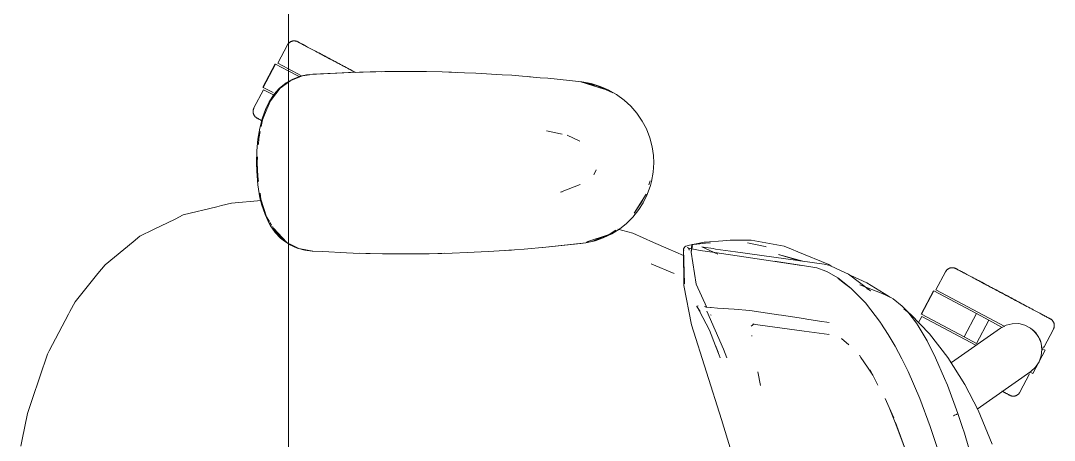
# Model space of a CAD drawing. Header units: millimetres. Extents: x 79795 to 317870, y -36033 to 97293.
# Drawn here: x 193204 to 193754, y 12966 to 13189 of the extents above; entities that cross this region are included whole.
import ezdxf

# ---------------------------------------------------------------- set-up
doc = ezdxf.new("R2010")
doc.units = ezdxf.units.MM
doc.header["$MEASUREMENT"] = 0
doc.layers.add('G-IMPT', color=8, linetype='CONTINUOUS', lineweight=9)
doc.layers.add('I-FURN', color=8, linetype='CONTINUOUS', lineweight=9)

msp = doc.modelspace()

# ---------------------------------------------------------------- linework, layer by layer
at = {"layer": 'G-IMPT'}
for p, q in [((193353.5, 13159.94), (193347.3, 13157.53)), ((193353.32, 13159.96), (193351.97, 13159.59)), ((193353.32, 13159.96), (193355.71, 13160.41)), ((193353.5, 13159.94), (193357.34, 13160.53)), ((193357.36, 13160.66), (193355.71, 13160.41)), ((193379.14, 13161.75), (193357.36, 13160.66)), ((193377.93, 13161.71), (193357.36, 13160.66)), ((193357.36, 13160.66), (193358.96, 13160.77)), ((193379.14, 13161.75), (193358.96, 13160.77)), ((193399.33, 13162.21), (193377.93, 13161.71)), ((193389.5, 13162.05), (193377.93, 13161.71)), ((193377.93, 13161.71), (193379.14, 13161.75)), ((193399.33, 13162.21), (193379.14, 13161.75)), ((193389.5, 13162.05), (193408.72, 13162.25)), ((193399.33, 13162.21), (193389.5, 13162.05)), ((193419.51, 13162.17), (193389.5, 13162.05)), ((193397.29, 13162.19), (193395.38, 13162.12)), ((193399.33, 13162.17), (193397.29, 13162.19)), ((193419.51, 13162.17), (193399.33, 13162.21)), ((193419.51, 13162.17), (193408.72, 13162.25)), ((193419.51, 13162.17), (193427.93, 13162)), ((193439.69, 13161.61), (193427.93, 13162)), ((193432.87, 13161.86), (193431.37, 13161.88)), ((193434.81, 13161.75), (193432.87, 13161.86)), ((193439.69, 13161.61), (193445.72, 13161.36)), ((193459.85, 13160.55), (193445.72, 13161.36)), ((193464.94, 13160.22), (193459.85, 13160.55)), ((193464.94, 13160.22), (193480, 13158.97)), ((193344.9, 13156.24), (193341.16, 13153.17)), ((193346.09, 13156.64), (193341.68, 13153.36)), ((193346.09, 13156.92), (193344.9, 13156.24)), ((193348.33, 13158.2), (193346.09, 13156.92)), ((193347.3, 13157.53), (193346.09, 13156.64)), ((193348.33, 13158.2), (193351.97, 13159.59)), ((193473.13, 13159.57), (193474.8, 13159.4)), ((193480, 13158.97), (193484.13, 13158.63)), ((193484.13, 13158.63), (193502.06, 13156.72)), ((193501.54, 13156.72), (193514, 13152.89)), ((193501.54, 13156.72), (193504.86, 13155.81)), ((193502.06, 13156.72), (193507.1, 13155.83)), ((193510.51, 13154.68), (193502.11, 13156.59)), ((193514, 13152.89), (193504.86, 13155.81)), ((193511.96, 13154.36), (193507.1, 13155.83)), ((193510.51, 13154.68), (193518.58, 13150.94)), ((193516.2, 13152.55), (193511.96, 13154.36)), ((193335.83, 13146.08), (193338.49, 13150.13)), ((193341.68, 13153.36), (193336.46, 13146.58)), ((193338.49, 13150.13), (193341.16, 13153.17)), ((193516.2, 13152.55), (193520.64, 13150.04)), ((193524.73, 13147.04), (193520.64, 13150.04)), ((193335.83, 13146.08), (193333.85, 13142.01)), ((193336.46, 13146.58), (193334.62, 13142.18)), ((193524.73, 13147.04), (193528.16, 13143.88)), ((193531.49, 13140.04), (193528.16, 13143.88)), ((193332.27, 13137.67), (193330.84, 13132.19)), ((193332.27, 13137.67), (193333.85, 13142.01)), ((193332.29, 13136.56), (193334.62, 13142.18)), ((193534.32, 13135.87), (193531.49, 13140.04)), ((193329.84, 13126.26), (193330.84, 13132.19)), ((193332.29, 13136.56), (193331.58, 13133.09)), ((193534.32, 13135.87), (193536.51, 13131.71)), ((193331.02, 13130.35), (193330.25, 13126.6)), ((193483.34, 13130.75), (193490.77, 13129.18)), ((193491.71, 13128.93), (193490.77, 13129.18)), ((193501.17, 13125.15), (193494.39, 13128.42)), ((193536.51, 13131.71), (193538.34, 13127)), ((193539.6, 13122.13), (193538.34, 13127)), ((193329.84, 13126.26), (193329.27, 13120.11)), ((193330.25, 13126.6), (193330.05, 13123.39)), ((193539.6, 13122.13), (193540.25, 13117.62)), ((193329.09, 13113.77), (193329.27, 13120.11)), ((193329.66, 13116.88), (193329.46, 13113.77)), ((193540.42, 13113.77), (193540.25, 13117.62)), ((193329.18, 13109.26), (193329.09, 13113.77)), ((193329.7, 13106.61), (193329.46, 13113.77)), ((193540.42, 13113.77), (193540.12, 13108.73)), ((193329.18, 13109.26), (193329.75, 13101.95)), ((193329.7, 13106.61), (193330.09, 13103.82)), ((193508.79, 13107.72), (193508.49, 13107.27)), ((193509.81, 13109.95), (193508.79, 13107.72)), ((193540.12, 13108.73), (193539.24, 13103.78)), ((193330.87, 13095.19), (193329.75, 13101.95)), ((193490.84, 13098.05), (193501.27, 13102.2)), ((193536.97, 13096.88), (193538.68, 13101.65)), ((193537.88, 13102.09), (193538.5, 13104.12)), ((193539.24, 13103.78), (193538.68, 13101.65)), ((193331.55, 13093.73), (193315.68, 13092.28)), ((193331.85, 13091.26), (193330.87, 13095.19)), ((193330.96, 13097.64), (193331.42, 13094.35)), ((193331.42, 13094.35), (193334.45, 13084.95)), ((193490.84, 13098.05), (193491.71, 13098.23)), ((193536.32, 13096.98), (193530, 13087.03)), ((193536.32, 13096.98), (193534.16, 13093.3)), ((193536.97, 13096.88), (193534.73, 13092.37)), ((193290.07, 13086), (193308.01, 13090.4)), ((193308.01, 13090.4), (193310.39, 13090.99)), ((193315.68, 13092.28), (193310.39, 13090.99)), ((193331.85, 13091.26), (193333.59, 13086.17)), ((193529.27, 13084.85), (193532.46, 13088.82)), ((193534.16, 13093.3), (193530, 13087.03)), ((193534.73, 13092.37), (193532.46, 13088.82)), ((193285.71, 13083.85), (193274.24, 13078.21)), ((193285.71, 13083.85), (193290.07, 13086)), ((193333.59, 13086.17), (193335.79, 13081.54)), ((193334.45, 13084.95), (193335.92, 13082.5)), ((193529.27, 13084.85), (193525.67, 13081.3)), ((193267.08, 13074.68), (193274.24, 13078.21)), ((193335.79, 13081.54), (193336.6, 13080.16)), ((193336.2, 13082.03), (193337.06, 13080.59)), ((193339.05, 13076.71), (193336.6, 13080.16)), ((193337.53, 13079.81), (193339.41, 13076.65)), ((193338.22, 13078.74), (193339.5, 13077.27)), ((193338.22, 13078.74), (193345.12, 13071.35)), ((193516.71, 13075.55), (193520.29, 13077.98)), ((193518.03, 13075.95), (193522.36, 13078.68)), ((193529.2, 13076.24), (193521.37, 13078.49)), ((193525.67, 13081.3), (193522.36, 13078.68)), ((193263.42, 13071.71), (193248.48, 13059.54)), ((193263.42, 13071.71), (193267.08, 13074.68)), ((193341.91, 13073.66), (193339.05, 13076.71)), ((193339.41, 13076.65), (193345.12, 13071.35)), ((193339.63, 13077.12), (193342.71, 13073.58)), ((193341.91, 13073.66), (193343.23, 13072.53)), ((193345.12, 13071.35), (193342.71, 13073.58)), ((193346.09, 13070.57), (193343.23, 13072.53)), ((193504.36, 13071.15), (193509.32, 13072.31)), ((193504.44, 13071.37), (193507.49, 13071.95)), ((193516.71, 13075.55), (193504.86, 13071.74)), ((193514, 13074.65), (193504.86, 13071.74)), ((193507.49, 13071.95), (193516.71, 13075.55)), ((193513.45, 13073.76), (193509.32, 13072.31)), ((193518.03, 13075.95), (193513.45, 13073.76)), ((193516.71, 13075.55), (193514, 13074.65)), ((193529.2, 13076.24), (193540.32, 13071.38)), ((193577.09, 13072.33), (193567.77, 13071.53)), ((193577.09, 13072.33), (193581.05, 13072.67)), ((193581.05, 13072.67), (193585.22, 13072.67)), ((193592.18, 13072.65), (193585.22, 13072.67)), ((193592.18, 13072.65), (193609.88, 13069.41)), ((193347.36, 13070.24), (193346.09, 13070.87)), ((193346.45, 13070.32), (193350.78, 13068.34)), ((193347.36, 13070.24), (193351.62, 13068.14)), ((193354.73, 13067.27), (193350.78, 13068.34)), ((193351.62, 13068.14), (193358.96, 13066.77)), ((193358.74, 13066.77), (193354.73, 13067.27)), ((193364.4, 13066.49), (193358.74, 13066.77)), ((193364.4, 13066.49), (193376.96, 13065.87)), ((193441.06, 13065.99), (193452.37, 13066.53)), ((193461.24, 13067.09), (193452.37, 13066.53)), ((193461.24, 13067.09), (193471.53, 13067.82)), ((193463.28, 13067.22), (193461.38, 13067.13)), ((193463.28, 13067.22), (193464.7, 13067.36)), ((193482.92, 13068.8), (193471.53, 13067.82)), ((193504.36, 13071.15), (193481.41, 13068.7)), ((193481.41, 13068.7), (193501.54, 13070.82)), ((193504.36, 13071.15), (193482.92, 13068.8)), ((193504.36, 13071.15), (193501.54, 13070.82)), ((193540.32, 13071.38), (193548.15, 13067.96)), ((193548.15, 13067.96), (193556.32, 13064.39)), ((193556.19, 13067.94), (193556.58, 13068.52)), ((193556.19, 13067.94), (193556.38, 13067.08)), ((193556.8, 13049.38), (193556.21, 13067.83)), ((193556.21, 13067.83), (193556.31, 13067.36)), ((193556.8, 13049.38), (193556.31, 13067.36)), ((193556.36, 13048.49), (193556.31, 13067.36)), ((193556.31, 13067.36), (193556.35, 13067.19)), ((193556.38, 13067.08), (193556.35, 13067.19)), ((193556.95, 13069.01), (193556.58, 13068.52)), ((193556.95, 13069.01), (193557.49, 13069.33)), ((193559.35, 13069.88), (193557.49, 13069.33)), ((193558.84, 13068.29), (193558.34, 13068.68)), ((193559.44, 13068.12), (193558.34, 13068.68)), ((193559.44, 13068.12), (193558.82, 13068.29)), ((193558.82, 13068.29), (193565.09, 13067.19)), ((193559.17, 13067.75), (193558.84, 13068.29)), ((193559.17, 13067.75), (193559.24, 13067.25)), ((193562.63, 13070.42), (193559.35, 13069.88)), ((193560.96, 13069.82), (193560.27, 13066.24)), ((193562.99, 13049.19), (193560.27, 13066.24)), ((193560.33, 13066.28), (193560.72, 13070.23)), ((193560.96, 13069.82), (193560.33, 13066.28)), ((193563.05, 13070.68), (193560.72, 13070.23)), ((193562.63, 13070.42), (193563.25, 13070.49)), ((193563.05, 13070.68), (193567.3, 13071.49)), ((193567.93, 13071.01), (193563.25, 13070.49)), ((193572.94, 13066.07), (193565.09, 13067.19)), ((193574.49, 13065.09), (193566.06, 13069.09)), ((193566.06, 13069.09), (193566.92, 13068.95)), ((193566.92, 13068.95), (193571.94, 13068.12)), ((193567.77, 13071.53), (193567.3, 13071.49)), ((193567.93, 13071.01), (193570.52, 13071.22)), ((193571.94, 13068.12), (193573.24, 13067.9)), ((193583.9, 13066.46), (193573.24, 13067.9)), ((193583.9, 13066.46), (193631.12, 13059.79)), ((193590.32, 13071.24), (193599.63, 13069.19)), ((193599.63, 13069.19), (193600.2, 13069.04)), ((193609.88, 13069.41), (193613.74, 13067.81)), ((193617.1, 13066.42), (193613.74, 13067.81)), ((193633.55, 13059.63), (193617.1, 13066.42)), ((193380.51, 13065.75), (193376.96, 13065.87)), ((193396.18, 13065.37), (193380.51, 13065.75)), ((193383.91, 13065.69), (193387.24, 13065.55)), ((193389.45, 13065.55), (193387.24, 13065.55)), ((193396.18, 13065.37), (193400.69, 13065.32)), ((193400.69, 13065.32), (193415.4, 13065.33)), ((193420.88, 13065.4), (193415.4, 13065.33)), ((193420.88, 13065.4), (193433.18, 13065.69)), ((193427.65, 13065.53), (193425.57, 13065.54)), ((193429.31, 13065.61), (193427.65, 13065.53)), ((193441.06, 13065.99), (193433.18, 13065.69)), ((193603.81, 13061.52), (193572.94, 13066.07)), ((193603.81, 13061.52), (193619, 13059.19)), ((193604.42, 13061.42), (193619.58, 13059.13)), ((193604.42, 13061.42), (193619, 13059.19)), ((193606.7, 13064.91), (193618.2, 13061.67)), ((193606.7, 13064.91), (193619.65, 13061.41)), ((193248.48, 13059.54), (193244.71, 13054.87)), ((193539.09, 13059.95), (193539.36, 13059.85)), ((193551.21, 13054.93), (193539.36, 13059.85)), ((193627.25, 13057.83), (193619.58, 13059.13)), ((193632.04, 13056.07), (193627.25, 13057.83)), ((193631.12, 13059.79), (193634.11, 13059.14)), ((193632.04, 13056.07), (193632.46, 13055.86)), ((193638.3, 13052.57), (193632.46, 13055.86)), ((193634.72, 13058.86), (193633.55, 13059.63)), ((193637.48, 13057.57), (193634.11, 13059.14)), ((193644.05, 13054.51), (193637.48, 13057.57)), ((193232.51, 13039.74), (193244.71, 13054.87)), ((193645.27, 13047.15), (193638.3, 13052.57)), ((193638.53, 13052.24), (193645.47, 13046.85)), ((193638.53, 13052.24), (193641.9, 13049.65)), ((193645.47, 13046.85), (193641.9, 13049.65)), ((193655.7, 13045.59), (193644.05, 13054.51)), ((193653.81, 13049.89), (193645.19, 13053.87)), ((193665.26, 13042.76), (193653.81, 13049.89)), ((193560.55, 13027.54), (193556.36, 13048.49)), ((193562.99, 13049.19), (193568.57, 13036.9)), ((193645.27, 13047.15), (193653, 13039.25)), ((193650.05, 13048.83), (193661.95, 13044.32)), ((193655.7, 13045.59), (193653.75, 13046.71)), ((193664.18, 13043.24), (193661.95, 13044.32)), ((193232.51, 13039.74), (193229.8, 13034.61)), ((193653, 13039.25), (193661.02, 13028.81)), ((193666.62, 13042.07), (193664.18, 13043.24)), ((193665.26, 13042.76), (193666.03, 13042.26)), ((193666.62, 13042.07), (193667.76, 13041.46)), ((193667.76, 13041.46), (193672.62, 13037.59)), ((193229.07, 13033.23), (193218.78, 13013.72)), ((193229.07, 13033.23), (193229.8, 13034.61)), ((193563.35, 13037.39), (193563.32, 13037.22)), ((193563.38, 13037.52), (193563.35, 13037.39)), ((193563.35, 13037.39), (193565.19, 13034.68)), ((193563.35, 13037.39), (193564.7, 13034.93)), ((193564.06, 13037.66), (193563.38, 13037.52)), ((193569.98, 13024.82), (193564.7, 13034.93)), ((193567.33, 13037.35), (193568.1, 13037.08)), ((193568.16, 13037.05), (193568.1, 13037.08)), ((193570.63, 13036.77), (193568.16, 13037.05)), ((193577.53, 13014.72), (193568.61, 13034.87)), ((193570.63, 13036.77), (193571, 13036.73)), ((193574.4, 13036.47), (193571, 13036.73)), ((193574.4, 13036.47), (193583.25, 13035.84)), ((193591.49, 13035.22), (193583.25, 13035.84)), ((193591.57, 13035.21), (193591.49, 13035.22)), ((193591.57, 13035.21), (193606.79, 13033)), ((193675.51, 13034.57), (193672.62, 13037.59)), ((193673.51, 13036.15), (193677.18, 13033.15)), ((193675.51, 13034.57), (193680.23, 13028.44)), ((193677.18, 13033.15), (193687.14, 13022.86)), ((193570.98, 13032.7), (193570.55, 13032.98)), ((193592.23, 13026.83), (193593.79, 13028.07)), ((193593.09, 13027.95), (193593.35, 13027.99)), ((193620.42, 13024.21), (193593.09, 13027.95)), ((193593.58, 13028.04), (193593.35, 13027.99)), ((193606.79, 13033), (193608.34, 13032.76)), ((193608.34, 13032.76), (193620.11, 13030.89)), ((193621.77, 13030.63), (193620.11, 13030.89)), ((193628.61, 13029.56), (193621.77, 13030.63)), ((193628.61, 13029.56), (193633.68, 13028.82)), ((193661.02, 13028.81), (193661.19, 13028.56)), ((193665.07, 13022.46), (193661.19, 13028.56)), ((193680.23, 13028.44), (193681.09, 13027.15)), ((193576.54, 12977.3), (193560.55, 13027.54)), ((193569.98, 13024.82), (193573.23, 13016.35)), ((193620.42, 13024.21), (193633.77, 13022.43)), ((193633.77, 13022.43), (193633.3, 13022.57)), ((193665.07, 13022.46), (193668.84, 13016.23)), ((193685.83, 13019.15), (193681.09, 13027.15)), ((193696.95, 13010.25), (193687.14, 13022.86)), ((193592.58, 13021.88), (193592.63, 13021.54)), ((193644.27, 13016.93), (193640.37, 13020.27)), ((193690.13, 13010.54), (193685.83, 13019.15)), ((193690.35, 13010.1), (193685.83, 13019.15)), ((193685.83, 13019.15), (193686.13, 13018.55)), ((193690.35, 13010.1), (193686.13, 13018.55)), ((193209.75, 12987.98), (193217.9, 13012.06)), ((193218.78, 13013.72), (193217.9, 13012.06)), ((193575.25, 13011.45), (193573.23, 13016.56)), ((193573.23, 13016.56), (193574.63, 13013.02)), ((193573.23, 13016.35), (193575.25, 13011.45)), ((193575.25, 13011.45), (193575.81, 13010.04)), ((193579.27, 13010.13), (193577.53, 13014.72)), ((193650.55, 13010.3), (193649.8, 13011.4)), ((193672.41, 13009.44), (193668.84, 13016.23)), ((193654.04, 13005.17), (193650.55, 13010.3)), ((193672.41, 13009.44), (193675.8, 13002.71)), ((193690.13, 13010.54), (193690.35, 13010.1)), ((193690.35, 13010.1), (193695.12, 12999.14)), ((193696.95, 13010.25), (193705.92, 12995.96)), ((193597.26, 12995.41), (193595.85, 13002.66)), ((193654.43, 13004.59), (193654.04, 13005.17)), ((193656.99, 13000.83), (193654.43, 13004.59)), ((193656.99, 13000.83), (193655.49, 13003.6)), ((193659.68, 12995.5), (193655.49, 13003.6)), ((193681.98, 12988.49), (193675.8, 13002.71)), ((193695.12, 12999.14), (193696.6, 12995.46)), ((193696.6, 12995.46), (193702.18, 12980.5)), ((193705.92, 12995.96), (193713.01, 12982.18)), ((193209.75, 12987.98), (193207.23, 12980.54)), ((193663.55, 12988.46), (193665.74, 12983.61)), ((193681.98, 12988.49), (193687.43, 12973.61)), ((193204.36, 12966.72), (193207.23, 12980.54)), ((193665.74, 12983.61), (193668.05, 12978.16)), ((193665.74, 12983.61), (193668.47, 12976.53)), ((193700.91, 12979.71), (193699.85, 12979.29)), ((193699.85, 12979.29), (193700.45, 12979.51)), ((193700.91, 12979.71), (193700.45, 12979.51)), ((193700.91, 12979.71), (193701.74, 12980.1)), ((193700.91, 12979.71), (193701.55, 12979.99)), ((193701.55, 12979.99), (193701.74, 12980.1)), ((193702.14, 12980.36), (193701.74, 12980.1)), ((193701.74, 12980.1), (193702.13, 12980.32)), ((193702.14, 12980.36), (193702.13, 12980.32)), ((193702.18, 12980.5), (193702.14, 12980.36)), ((193702.14, 12980.36), (193702.14, 12980.5)), ((193702.14, 12980.5), (193704.55, 12973.57)), ((193720.53, 12964.21), (193713.01, 12982.18)), ((193576.54, 12977.3), (193585.73, 12947.32)), ((193669.13, 12974.8), (193668.47, 12976.53)), ((193675.84, 12957.35), (193669.03, 12975.76)), ((193675.84, 12957.35), (193669.13, 12974.8)), ((193692.44, 12958.69), (193687.43, 12973.61)), ((193705.74, 12969.96), (193704.55, 12973.57)), ((193714.68, 12939.13), (193705.74, 12969.96)), ((193203.6, 12963.04), (193204.36, 12966.72))]:
    msp.add_line(p, q, dxfattribs=at)
at = {"layer": 'I-FURN'}
for p, q in [((193346.09, 12075.97), (193346.09, 13475.97)), ((193346.09, 13475.97), (193346.09, 12075.97)), ((193345.53, 13176.4), (193340.38, 13166.72)), ((193345.53, 13176.4), (193345.61, 13176.54)), ((193345.61, 13176.54), (193345.69, 13176.68)), ((193345.69, 13176.68), (193345.78, 13176.82)), ((193345.78, 13176.82), (193345.88, 13176.95)), ((193345.88, 13176.95), (193345.98, 13177.07)), ((193345.98, 13177.07), (193346.08, 13177.19)), ((193346.08, 13177.19), (193346.19, 13177.31)), ((193346.19, 13177.31), (193346.3, 13177.43)), ((193346.3, 13177.43), (193346.42, 13177.54)), ((193346.42, 13177.54), (193346.55, 13177.64)), ((193346.55, 13177.64), (193346.67, 13177.74)), ((193346.67, 13177.74), (193346.8, 13177.83)), ((193346.8, 13177.83), (193346.94, 13177.92)), ((193346.94, 13177.92), (193347.08, 13178)), ((193347.08, 13178), (193347.22, 13178.08)), ((193347.22, 13178.08), (193347.36, 13178.15)), ((193347.36, 13178.15), (193347.51, 13178.22)), ((193347.51, 13178.22), (193347.66, 13178.28)), ((193347.66, 13178.28), (193347.81, 13178.33)), ((193347.81, 13178.33), (193347.97, 13178.38)), ((193347.97, 13178.38), (193348.12, 13178.42)), ((193348.12, 13178.42), (193348.28, 13178.46)), ((193348.28, 13178.46), (193348.44, 13178.49)), ((193348.44, 13178.49), (193348.6, 13178.51)), ((193348.6, 13178.51), (193348.76, 13178.53)), ((193348.76, 13178.53), (193348.92, 13178.54)), ((193348.92, 13178.54), (193349.08, 13178.54)), ((193349.08, 13178.54), (193349.24, 13178.54)), ((193349.24, 13178.54), (193349.4, 13178.53)), ((193349.4, 13178.53), (193349.56, 13178.51)), ((193349.56, 13178.51), (193349.72, 13178.49)), ((193349.72, 13178.49), (193349.88, 13178.46)), ((193349.88, 13178.46), (193350.04, 13178.43)), ((193350.04, 13178.43), (193350.19, 13178.39)), ((193350.19, 13178.39), (193350.35, 13178.34)), ((193350.35, 13178.34), (193350.5, 13178.29)), ((193350.5, 13178.29), (193350.65, 13178.23)), ((193350.65, 13178.23), (193350.8, 13178.16)), ((193350.8, 13178.16), (193350.94, 13178.09)), ((193350.94, 13178.09), (193350.98, 13178.07)), ((193350.98, 13178.07), (193351, 13178.06)), ((193351.03, 13178.04), (193350.98, 13178.07)), ((193350.98, 13178.07), (193350.98, 13178.07)), ((193351, 13178.06), (193351.06, 13178.03)), ((193351.11, 13178), (193351.03, 13178.04)), ((193351.06, 13178.03), (193351.16, 13177.97)), ((193351.23, 13177.94), (193351.11, 13178)), ((193351.16, 13177.97), (193351.3, 13177.9)), ((193351.39, 13177.85), (193351.23, 13177.94)), ((193351.3, 13177.9), (193351.48, 13177.8)), ((193351.59, 13177.74), (193351.39, 13177.85)), ((193351.48, 13177.8), (193351.7, 13177.69)), ((193351.83, 13177.61), (193351.59, 13177.74)), ((193351.7, 13177.69), (193351.96, 13177.55)), ((193352.11, 13177.47), (193351.83, 13177.61)), ((193351.96, 13177.55), (193352.26, 13177.39)), ((193352.43, 13177.3), (193352.11, 13177.47)), ((193352.26, 13177.39), (193352.59, 13177.21)), ((193352.79, 13177.11), (193352.43, 13177.3)), ((193352.59, 13177.21), (193352.96, 13177.01)), ((193353.18, 13176.9), (193352.79, 13177.11)), ((193352.96, 13177.01), (193353.37, 13176.8)), ((193353.61, 13176.67), (193353.18, 13176.9)), ((193353.37, 13176.8), (193353.82, 13176.56)), ((193354.08, 13176.42), (193353.61, 13176.67)), ((193353.82, 13176.56), (193354.3, 13176.3)), ((193354.58, 13176.16), (193354.08, 13176.42)), ((193354.3, 13176.3), (193354.82, 13176.03)), ((193355.11, 13175.87), (193354.58, 13176.16)), ((193354.82, 13176.03), (193355.37, 13175.73)), ((193355.68, 13175.57), (193355.11, 13175.87)), ((193355.37, 13175.73), (193355.95, 13175.42)), ((193356.28, 13175.25), (193355.68, 13175.57)), ((193356.92, 13174.91), (193356.28, 13175.25)), ((193357.58, 13174.56), (193356.92, 13174.91)), ((193358.27, 13174.19), (193357.58, 13174.56)), ((193359, 13173.81), (193358.27, 13174.19)), ((193359.75, 13173.41), (193359, 13173.81)), ((193360.52, 13173), (193359.75, 13173.41)), ((193361.32, 13172.57), (193360.52, 13173)), ((193362.15, 13172.13), (193361.32, 13172.57)), ((193361.7, 13172.37), (193362.53, 13171.93)), ((193362.99, 13171.68), (193362.15, 13172.13)), ((193362.53, 13171.93), (193363.39, 13171.47)), ((193363.86, 13171.22), (193362.99, 13171.68)), ((193363.39, 13171.47), (193364.27, 13171)), ((193364.75, 13170.75), (193363.86, 13171.22)), ((193364.27, 13171), (193365.16, 13170.53)), ((193365.66, 13170.27), (193364.75, 13170.75)), ((193339.08, 13166.27), (193332.51, 13153.91)), ((193332.68, 13153.82), (193339.26, 13166.18)), ((193339.26, 13166.18), (193345.95, 13162.62)), ((193345.66, 13163.91), (193340.38, 13166.72)), ((193365.16, 13170.53), (193366.08, 13170.04)), ((193366.58, 13169.78), (193365.66, 13170.27)), ((193366.08, 13170.04), (193367.01, 13169.55)), ((193367.52, 13169.28), (193366.58, 13169.78)), ((193367.01, 13169.55), (193367.95, 13169.04)), ((193368.47, 13168.77), (193367.52, 13169.28)), ((193367.95, 13169.04), (193368.91, 13168.54)), ((193369.43, 13168.26), (193368.47, 13168.77)), ((193368.91, 13168.54), (193369.88, 13168.02)), ((193370.41, 13167.74), (193369.43, 13168.26)), ((193369.88, 13168.02), (193370.86, 13167.5)), ((193371.39, 13167.22), (193370.41, 13167.74)), ((193370.86, 13167.5), (193371.84, 13166.98)), ((193372.38, 13166.69), (193371.39, 13167.22)), ((193371.84, 13166.98), (193372.84, 13166.45)), ((193373.38, 13166.16), (193372.38, 13166.69)), ((193372.84, 13166.45), (193373.84, 13165.92)), ((193374.38, 13165.63), (193373.38, 13166.16)), ((193373.84, 13165.92), (193374.84, 13165.38)), ((193375.38, 13165.09), (193374.38, 13165.63)), ((193374.84, 13165.38), (193375.84, 13164.85)), ((193353.04, 13159.98), (193345.66, 13163.91)), ((193345.95, 13162.62), (193351.76, 13159.53)), ((193376.39, 13164.56), (193375.38, 13165.09)), ((193375.84, 13164.85), (193376.85, 13164.31)), ((193377.39, 13164.02), (193376.39, 13164.56)), ((193376.85, 13164.31), (193377.85, 13163.78)), ((193378.4, 13163.49), (193377.39, 13164.02)), ((193377.85, 13163.78), (193378.86, 13163.25)), ((193379.39, 13162.96), (193378.4, 13163.49)), ((193378.86, 13163.25), (193379.85, 13162.72)), ((193380.39, 13162.43), (193379.39, 13162.96)), ((193379.85, 13162.72), (193380.84, 13162.19)), ((193381.38, 13161.91), (193380.39, 13162.43)), ((193380.84, 13162.19), (193381.83, 13161.67)), ((193332.87, 13152.59), (193327.72, 13142.9)), ((193337.97, 13151.01), (193332.68, 13153.82)), ((193338.06, 13149.83), (193332.87, 13152.59)), ((193327.25, 13141.16), (193327.26, 13141.33)), ((193327.25, 13141), (193327.25, 13141.16)), ((193327.25, 13140.84), (193327.25, 13141)), ((193327.26, 13140.68), (193327.25, 13140.84)), ((193327.26, 13141.33), (193327.27, 13141.49)), ((193327.28, 13140.52), (193327.26, 13140.68)), ((193327.27, 13141.49), (193327.3, 13141.65)), ((193327.3, 13140.36), (193327.28, 13140.52)), ((193327.3, 13141.65), (193327.32, 13141.8)), ((193327.33, 13140.2), (193327.3, 13140.36)), ((193327.32, 13141.8), (193327.36, 13141.96)), ((193327.36, 13140.05), (193327.33, 13140.2)), ((193327.36, 13141.96), (193327.4, 13142.12)), ((193327.4, 13139.89), (193327.36, 13140.05)), ((193327.4, 13142.12), (193327.45, 13142.27)), ((193327.45, 13139.74), (193327.4, 13139.89)), ((193327.45, 13142.27), (193327.5, 13142.42)), ((193327.51, 13139.58), (193327.45, 13139.74)), ((193327.5, 13142.42), (193327.56, 13142.57)), ((193327.57, 13139.44), (193327.51, 13139.58)), ((193327.56, 13142.57), (193327.63, 13142.72)), ((193327.63, 13139.29), (193327.57, 13139.44)), ((193327.63, 13142.72), (193327.7, 13142.87)), ((193327.7, 13139.14), (193327.63, 13139.29)), ((193327.7, 13142.87), (193327.72, 13142.9)), ((193327.78, 13139), (193327.7, 13139.14)), ((193327.87, 13138.86), (193327.78, 13139)), ((193327.95, 13138.73), (193327.87, 13138.86)), ((193328.05, 13138.6), (193327.95, 13138.73)), ((193328.15, 13138.47), (193328.05, 13138.6)), ((193328.25, 13138.35), (193328.15, 13138.47)), ((193328.36, 13138.23), (193328.25, 13138.35)), ((193328.47, 13138.12), (193328.36, 13138.23)), ((193328.59, 13138.01), (193328.47, 13138.12)), ((193328.71, 13137.9), (193328.59, 13138.01)), ((193328.84, 13137.8), (193328.71, 13137.9)), ((193328.97, 13137.71), (193328.84, 13137.8)), ((193329.11, 13137.62), (193328.97, 13137.71)), ((193329.24, 13137.53), (193329.11, 13137.62)), ((193329.38, 13137.45), (193329.24, 13137.53)), ((193329.39, 13137.45), (193329.38, 13137.45)), ((193329.38, 13137.45), (193329.4, 13137.44)), ((193329.43, 13137.43), (193329.39, 13137.45)), ((193329.4, 13137.44), (193329.46, 13137.41)), ((193329.51, 13137.38), (193329.43, 13137.43)), ((193329.46, 13137.41), (193329.56, 13137.36)), ((193329.63, 13137.32), (193329.51, 13137.38)), ((193329.56, 13137.36), (193329.7, 13137.28)), ((193329.8, 13137.23), (193329.63, 13137.32)), ((193329.7, 13137.28), (193329.88, 13137.19)), ((193330, 13137.13), (193329.8, 13137.23)), ((193329.88, 13137.19), (193330.1, 13137.07)), ((193330.24, 13137), (193330, 13137.13)), ((193330.1, 13137.07), (193330.36, 13136.93)), ((193330.52, 13136.85), (193330.24, 13137)), ((193330.36, 13136.93), (193330.66, 13136.78)), ((193330.84, 13136.68), (193330.52, 13136.85)), ((193330.66, 13136.78), (193330.99, 13136.6)), ((193331.19, 13136.49), (193330.84, 13136.68)), ((193330.99, 13136.6), (193331.37, 13136.4)), ((193331.58, 13136.28), (193331.19, 13136.49)), ((193331.37, 13136.4), (193331.78, 13136.18)), ((193332.01, 13136.05), (193331.58, 13136.28)), ((193695.66, 13055.84), (193690.51, 13046.16)), ((193695.66, 13055.84), (193695.74, 13055.98)), ((193695.74, 13055.98), (193695.82, 13056.12)), ((193695.82, 13056.12), (193695.91, 13056.26)), ((193695.91, 13056.26), (193696.01, 13056.39)), ((193696.01, 13056.39), (193696.11, 13056.51)), ((193696.11, 13056.51), (193696.21, 13056.64)), ((193696.21, 13056.64), (193696.32, 13056.75)), ((193696.32, 13056.75), (193696.43, 13056.87)), ((193696.43, 13056.87), (193696.55, 13056.98)), ((193696.55, 13056.98), (193696.68, 13057.08)), ((193696.68, 13057.08), (193696.8, 13057.18)), ((193696.8, 13057.18), (193696.93, 13057.27)), ((193696.93, 13057.27), (193697.07, 13057.36)), ((193697.07, 13057.36), (193697.21, 13057.44)), ((193697.21, 13057.44), (193697.35, 13057.52)), ((193697.35, 13057.52), (193697.49, 13057.59)), ((193697.49, 13057.59), (193697.64, 13057.66)), ((193697.64, 13057.66), (193697.79, 13057.72)), ((193697.79, 13057.72), (193697.94, 13057.77)), ((193697.94, 13057.77), (193698.1, 13057.82)), ((193698.1, 13057.82), (193698.25, 13057.86)), ((193698.25, 13057.86), (193698.41, 13057.9)), ((193698.41, 13057.9), (193698.57, 13057.93)), ((193698.57, 13057.93), (193698.73, 13057.95)), ((193698.73, 13057.95), (193698.89, 13057.97)), ((193698.89, 13057.97), (193699.05, 13057.98)), ((193699.05, 13057.98), (193699.21, 13057.98)), ((193699.21, 13057.98), (193699.37, 13057.98)), ((193699.37, 13057.98), (193699.53, 13057.97)), ((193699.53, 13057.97), (193699.69, 13057.95)), ((193699.69, 13057.95), (193699.85, 13057.93)), ((193699.85, 13057.93), (193700.01, 13057.9)), ((193700.01, 13057.9), (193700.17, 13057.87)), ((193700.17, 13057.87), (193700.32, 13057.83)), ((193700.32, 13057.83), (193700.48, 13057.78)), ((193700.48, 13057.78), (193700.63, 13057.73)), ((193700.63, 13057.73), (193700.78, 13057.67)), ((193700.78, 13057.67), (193700.93, 13057.6)), ((193700.93, 13057.6), (193701.07, 13057.53)), ((193701.07, 13057.53), (193701.11, 13057.51)), ((193701.11, 13057.51), (193701.13, 13057.5)), ((193701.16, 13057.48), (193701.11, 13057.51)), ((193701.11, 13057.51), (193701.11, 13057.51)), ((193701.13, 13057.5), (193701.19, 13057.47)), ((193701.24, 13057.44), (193701.16, 13057.48)), ((193701.19, 13057.47), (193701.29, 13057.41)), ((193701.36, 13057.38), (193701.24, 13057.44)), ((193701.29, 13057.41), (193701.43, 13057.34)), ((193701.52, 13057.29), (193701.36, 13057.38)), ((193701.43, 13057.34), (193701.61, 13057.24)), ((193701.72, 13057.18), (193701.52, 13057.29)), ((193701.61, 13057.24), (193701.83, 13057.13)), ((193701.96, 13057.06), (193701.72, 13057.18)), ((193701.83, 13057.13), (193702.09, 13056.99)), ((193702.24, 13056.91), (193701.96, 13057.06)), ((193702.09, 13056.99), (193702.39, 13056.83)), ((193702.56, 13056.74), (193702.24, 13056.91)), ((193702.39, 13056.83), (193702.72, 13056.65)), ((193702.92, 13056.55), (193702.56, 13056.74)), ((193702.72, 13056.65), (193703.09, 13056.45)), ((193703.31, 13056.34), (193702.92, 13056.55)), ((193703.09, 13056.45), (193703.5, 13056.24)), ((193703.74, 13056.11), (193703.31, 13056.34)), ((193703.5, 13056.24), (193703.95, 13056)), ((193704.21, 13055.86), (193703.74, 13056.11)), ((193703.95, 13056), (193704.43, 13055.74)), ((193704.71, 13055.6), (193704.21, 13055.86)), ((193704.43, 13055.74), (193704.95, 13055.47)), ((193705.24, 13055.31), (193704.71, 13055.6)), ((193704.95, 13055.47), (193705.5, 13055.18)), ((193705.81, 13055.01), (193705.24, 13055.31)), ((193705.5, 13055.18), (193706.08, 13054.86)), ((193706.41, 13054.69), (193705.81, 13055.01)), ((193707.05, 13054.35), (193706.41, 13054.69)), ((193707.71, 13054), (193707.05, 13054.35)), ((193708.4, 13053.63), (193707.71, 13054)), ((193709.13, 13053.25), (193708.4, 13053.63)), ((193709.88, 13052.85), (193709.13, 13053.25)), ((193710.65, 13052.44), (193709.88, 13052.85)), ((193711.45, 13052.01), (193710.65, 13052.44)), ((193712.28, 13051.57), (193711.45, 13052.01)), ((193711.83, 13051.81), (193712.66, 13051.37)), ((193713.12, 13051.12), (193712.28, 13051.57)), ((193712.66, 13051.37), (193713.52, 13050.91)), ((193713.99, 13050.66), (193713.12, 13051.12)), ((193713.52, 13050.91), (193714.4, 13050.44)), ((193714.88, 13050.19), (193713.99, 13050.66)), ((193714.4, 13050.44), (193715.29, 13049.97)), ((193715.79, 13049.71), (193714.88, 13050.19)), ((193715.29, 13049.97), (193716.21, 13049.48)), ((193716.71, 13049.22), (193715.79, 13049.71)), ((193689.21, 13045.71), (193682.64, 13033.35)), ((193682.81, 13033.26), (193689.39, 13045.62)), ((193689.39, 13045.62), (193712.09, 13033.55)), ((193727.11, 13026.69), (193690.51, 13046.16)), ((193716.21, 13049.48), (193717.14, 13048.99)), ((193717.65, 13048.72), (193716.71, 13049.22)), ((193717.14, 13048.99), (193718.08, 13048.49)), ((193718.6, 13048.21), (193717.65, 13048.72)), ((193718.08, 13048.49), (193719.04, 13047.98)), ((193719.56, 13047.7), (193718.6, 13048.21)), ((193719.04, 13047.98), (193720.01, 13047.46)), ((193720.54, 13047.18), (193719.56, 13047.7)), ((193720.01, 13047.46), (193720.99, 13046.94)), ((193721.52, 13046.66), (193720.54, 13047.18)), ((193720.99, 13046.94), (193721.97, 13046.42)), ((193722.51, 13046.13), (193721.52, 13046.66)), ((193721.97, 13046.42), (193722.97, 13045.89)), ((193723.51, 13045.6), (193722.51, 13046.13)), ((193722.97, 13045.89), (193723.97, 13045.36)), ((193724.51, 13045.07), (193723.51, 13045.6)), ((193723.97, 13045.36), (193724.97, 13044.82)), ((193725.51, 13044.53), (193724.51, 13045.07)), ((193724.97, 13044.82), (193725.97, 13044.29)), ((193726.52, 13044), (193725.51, 13044.53)), ((193725.97, 13044.29), (193726.98, 13043.75)), ((193727.52, 13043.47), (193726.52, 13044)), ((193726.98, 13043.75), (193727.98, 13043.22)), ((193728.53, 13042.93), (193727.52, 13043.47)), ((193727.98, 13043.22), (193728.99, 13042.69)), ((193729.52, 13042.4), (193728.53, 13042.93)), ((193728.99, 13042.69), (193729.98, 13042.16)), ((193730.52, 13041.87), (193729.52, 13042.4)), ((193729.98, 13042.16), (193730.97, 13041.63)), ((193731.51, 13041.35), (193730.52, 13041.87)), ((193730.97, 13041.63), (193731.96, 13041.11)), ((193732.48, 13040.83), (193731.51, 13041.35)), ((193731.96, 13041.11), (193732.93, 13040.59)), ((193733.45, 13040.31), (193732.48, 13040.83)), ((193732.93, 13040.59), (193733.9, 13040.08)), ((193734.41, 13039.8), (193733.45, 13040.31)), ((193733.9, 13040.08), (193734.85, 13039.57)), ((193735.36, 13039.3), (193734.41, 13039.8)), ((193734.85, 13039.57), (193735.78, 13039.07)), ((193736.28, 13038.81), (193735.36, 13039.3)), ((193735.78, 13039.07), (193736.71, 13038.58)), ((193737.2, 13038.32), (193736.28, 13038.81)), ((193705.52, 13021.19), (193682.81, 13033.26)), ((193705.52, 13021.19), (193712.09, 13033.55)), ((193712.09, 13033.55), (193718.73, 13030.02)), ((193736.71, 13038.58), (193737.61, 13038.1)), ((193738.09, 13037.84), (193737.2, 13038.32)), ((193738.97, 13037.38), (193738.09, 13037.84)), ((193739.83, 13036.92), (193738.97, 13037.38)), ((193740.66, 13036.48), (193739.83, 13036.92)), ((193741.48, 13036.05), (193740.66, 13036.48)), ((193742.26, 13035.63), (193741.48, 13036.05)), ((193743.02, 13035.22), (193742.26, 13035.63)), ((193743.76, 13034.83), (193743.02, 13035.22)), ((193744.47, 13034.46), (193743.76, 13034.83)), ((193745.14, 13034.1), (193744.47, 13034.46)), ((193745.79, 13033.75), (193745.14, 13034.1)), ((193746.41, 13033.42), (193745.79, 13033.75)), ((193746.99, 13033.11), (193746.41, 13033.42)), ((193746.68, 13033.28), (193747.25, 13032.98)), ((193683, 13032.03), (193681.32, 13028.88)), ((193711.69, 13016.77), (193683, 13032.03)), ((193712.16, 13017.66), (193718.73, 13030.02)), ((193718.73, 13030.02), (193725.79, 13026.26)), ((193727.9, 13027.39), (193731.17, 13028.22)), ((193731.17, 13028.22), (193734.55, 13028.24)), ((193734.55, 13028.24), (193737.83, 13027.46)), ((193747.54, 13032.82), (193746.99, 13033.11)), ((193747.25, 13032.98), (193747.79, 13032.69)), ((193748.06, 13032.55), (193747.54, 13032.82)), ((193747.79, 13032.69), (193748.29, 13032.42)), ((193748.54, 13032.29), (193748.06, 13032.55)), ((193748.29, 13032.42), (193748.75, 13032.18)), ((193748.99, 13032.05), (193748.54, 13032.29)), ((193748.75, 13032.18), (193749.18, 13031.95)), ((193749.4, 13031.83), (193748.99, 13032.05)), ((193749.18, 13031.95), (193749.58, 13031.74)), ((193749.77, 13031.64), (193749.4, 13031.83)), ((193749.58, 13031.74), (193749.93, 13031.55)), ((193750.11, 13031.46), (193749.77, 13031.64)), ((193749.93, 13031.55), (193750.25, 13031.38)), ((193750.4, 13031.3), (193750.11, 13031.46)), ((193750.25, 13031.38), (193750.53, 13031.23)), ((193750.66, 13031.16), (193750.4, 13031.3)), ((193750.53, 13031.23), (193750.77, 13031.11)), ((193750.88, 13031.04), (193750.66, 13031.16)), ((193750.77, 13031.11), (193750.97, 13031)), ((193751.06, 13030.95), (193750.88, 13031.04)), ((193750.97, 13031), (193751.13, 13030.91)), ((193751.2, 13030.87), (193751.06, 13030.95)), ((193751.13, 13030.91), (193751.25, 13030.85)), ((193751.3, 13030.82), (193751.2, 13030.87)), ((193751.25, 13030.85), (193751.34, 13030.8)), ((193751.36, 13030.79), (193751.3, 13030.82)), ((193751.34, 13030.8), (193751.38, 13030.78)), ((193751.38, 13030.78), (193751.36, 13030.79)), ((193751.38, 13030.78), (193751.52, 13030.7)), ((193751.38, 13030.78), (193751.38, 13030.78)), ((193751.52, 13030.7), (193751.66, 13030.62)), ((193751.66, 13030.62), (193751.8, 13030.53)), ((193751.8, 13030.53), (193751.93, 13030.43)), ((193751.93, 13030.43), (193752.05, 13030.33)), ((193752.05, 13030.33), (193752.18, 13030.23)), ((193752.18, 13030.23), (193752.29, 13030.12)), ((193752.29, 13030.12), (193752.41, 13030)), ((193752.41, 13030), (193752.52, 13029.88)), ((193752.52, 13029.88), (193752.62, 13029.76)), ((193752.62, 13029.76), (193752.72, 13029.63)), ((193752.72, 13029.63), (193752.81, 13029.5)), ((193752.81, 13029.5), (193752.9, 13029.37)), ((193752.9, 13029.37), (193752.98, 13029.23)), ((193752.98, 13029.23), (193753.06, 13029.09)), ((193753.06, 13029.09), (193753.13, 13028.94)), ((193753.13, 13028.94), (193753.2, 13028.8)), ((193753.2, 13028.8), (193753.26, 13028.65)), ((193753.26, 13028.65), (193753.31, 13028.5)), ((193753.31, 13028.5), (193753.36, 13028.34)), ((193753.36, 13028.34), (193753.4, 13028.19)), ((193753.4, 13028.19), (193753.44, 13028.03)), ((193753.44, 13028.03), (193753.47, 13027.87)), ((193753.47, 13027.87), (193753.49, 13027.71)), ((193753.49, 13027.71), (193753.51, 13027.55)), ((193698.9, 13007.58), (193724.93, 13025.8)), ((193724.93, 13025.8), (193727.9, 13027.39)), ((193737.83, 13027.46), (193740.83, 13025.91)), ((193740.83, 13025.91), (193743.37, 13023.69)), ((193742.53, 13024.55), (193741.11, 13025.71)), ((193744.82, 13021.77), (193742.53, 13024.55)), ((193743.37, 13023.69), (193745.3, 13020.93)), ((193747.9, 13015.64), (193753.05, 13025.33)), ((193753.07, 13025.37), (193753.05, 13025.33)), ((193753.14, 13025.51), (193753.07, 13025.37)), ((193753.21, 13025.66), (193753.14, 13025.51)), ((193753.27, 13025.81), (193753.21, 13025.66)), ((193753.32, 13025.96), (193753.27, 13025.81)), ((193753.37, 13026.11), (193753.32, 13025.96)), ((193753.41, 13026.27), (193753.37, 13026.11)), ((193753.44, 13026.43), (193753.41, 13026.27)), ((193753.47, 13026.59), (193753.44, 13026.43)), ((193753.49, 13026.75), (193753.47, 13026.59)), ((193753.51, 13026.91), (193753.49, 13026.75)), ((193753.51, 13027.55), (193753.52, 13027.39)), ((193753.52, 13027.07), (193753.51, 13026.91)), ((193753.52, 13027.39), (193753.52, 13027.23)), ((193753.52, 13027.23), (193753.52, 13027.07)), ((193712.16, 13017.66), (193705.52, 13021.19)), ((193745.3, 13020.93), (193746.52, 13017.78)), ((193746.52, 13017.78), (193746.95, 13014.43)), ((193742.14, 13001.72), (193748.71, 13014.08)), ((193746.95, 13014.43), (193746.56, 13011.08)), ((193747.32, 13014.82), (193746.92, 13014.07)), ((193747.4, 13014.77), (193747.32, 13014.82)), ((193747.32, 13014.82), (193748.71, 13014.08)), ((193747.9, 13015.64), (193747.52, 13015.84)), ((193745.39, 13007.92), (193743.49, 13005.13)), ((193746.56, 13011.08), (193745.39, 13007.92)), ((193740.98, 13002.88), (193712.39, 12982.86)), ((193735.24, 12991.83), (193740.39, 13001.52)), ((193742.14, 13001.72), (193740.74, 13002.46)), ((193740.74, 13002.46), (193740.83, 13002.41)), ((193743.49, 13005.13), (193740.98, 13002.88)), ((193725.66, 12992.36), (193726.19, 12992.08)), ((193726.47, 12991.93), (193725.95, 12992.2)), ((193726.19, 12992.08), (193726.69, 12991.81)), ((193726.95, 12991.67), (193726.47, 12991.93)), ((193726.69, 12991.81), (193727.16, 12991.56)), ((193727.39, 12991.44), (193726.95, 12991.67)), ((193727.16, 12991.56), (193727.59, 12991.33)), ((193727.8, 12991.22), (193727.39, 12991.44)), ((193727.59, 12991.33), (193727.98, 12991.12)), ((193728.18, 12991.02), (193727.8, 12991.22)), ((193727.98, 12991.12), (193728.34, 12990.94)), ((193728.51, 12990.84), (193728.18, 12991.02)), ((193728.34, 12990.94), (193728.65, 12990.77)), ((193728.81, 12990.68), (193728.51, 12990.84)), ((193728.65, 12990.77), (193728.93, 12990.62)), ((193729.07, 12990.55), (193728.81, 12990.68)), ((193728.93, 12990.62), (193729.17, 12990.49)), ((193729.29, 12990.43), (193729.07, 12990.55)), ((193729.17, 12990.49), (193729.37, 12990.38)), ((193729.47, 12990.33), (193729.29, 12990.43)), ((193729.37, 12990.38), (193729.54, 12990.3)), ((193729.61, 12990.26), (193729.47, 12990.33)), ((193729.54, 12990.3), (193729.66, 12990.23)), ((193729.71, 12990.21), (193729.61, 12990.26)), ((193729.66, 12990.23), (193729.74, 12990.19)), ((193729.77, 12990.17), (193729.71, 12990.21)), ((193729.74, 12990.19), (193729.78, 12990.17)), ((193729.79, 12990.16), (193729.77, 12990.17)), ((193729.78, 12990.17), (193729.79, 12990.16)), ((193729.83, 12990.14), (193729.79, 12990.16)), ((193729.97, 12990.07), (193729.83, 12990.14)), ((193730.12, 12990.01), (193729.97, 12990.07)), ((193730.27, 12989.95), (193730.12, 12990.01)), ((193730.42, 12989.89), (193730.27, 12989.95)), ((193730.57, 12989.85), (193730.42, 12989.89)), ((193730.73, 12989.8), (193730.57, 12989.85)), ((193730.89, 12989.77), (193730.73, 12989.8)), ((193731.05, 12989.74), (193730.89, 12989.77)), ((193731.21, 12989.72), (193731.05, 12989.74)), ((193731.37, 12989.7), (193731.21, 12989.72)), ((193731.53, 12989.69), (193731.37, 12989.7)), ((193731.69, 12989.69), (193731.53, 12989.69)), ((193731.85, 12989.69), (193731.69, 12989.69)), ((193732.01, 12989.7), (193731.85, 12989.69)), ((193732.17, 12989.72), (193732.01, 12989.7)), ((193732.33, 12989.74), (193732.17, 12989.72)), ((193732.49, 12989.77), (193732.33, 12989.74)), ((193732.65, 12989.81), (193732.49, 12989.77)), ((193732.8, 12989.85), (193732.65, 12989.81)), ((193732.96, 12989.9), (193732.8, 12989.85)), ((193733.11, 12989.95), (193732.96, 12989.9)), ((193733.26, 12990.01), (193733.11, 12989.95)), ((193733.4, 12990.08), (193733.26, 12990.01)), ((193733.55, 12990.15), (193733.4, 12990.08)), ((193733.69, 12990.23), (193733.55, 12990.15)), ((193733.83, 12990.31), (193733.69, 12990.23)), ((193733.96, 12990.4), (193733.83, 12990.31)), ((193734.09, 12990.49), (193733.96, 12990.4)), ((193734.22, 12990.59), (193734.09, 12990.49)), ((193734.34, 12990.7), (193734.22, 12990.59)), ((193734.46, 12990.81), (193734.34, 12990.7)), ((193734.58, 12990.92), (193734.46, 12990.81)), ((193734.69, 12991.04), (193734.58, 12990.92)), ((193734.79, 12991.16), (193734.69, 12991.04)), ((193734.89, 12991.29), (193734.79, 12991.16)), ((193734.99, 12991.42), (193734.89, 12991.29)), ((193735.08, 12991.55), (193734.99, 12991.42)), ((193735.16, 12991.69), (193735.08, 12991.55)), ((193735.24, 12991.83), (193735.16, 12991.69))]:
    msp.add_line(p, q, dxfattribs=at)
for points in [[(193742.88, 13024.21), (193743.28, 13023.81), (193743.65, 13023.39), (193743.98, 13022.97)], [(193746.85, 13015.88), (193746.89, 13015.5), (193746.92, 13014.83), (193746.92, 13014.3), (193746.92, 13014.07)]]:
    msp.add_open_spline(points, degree=3, dxfattribs=at)
msp.add_open_spline([(193745.59, 13020.37), (193745.66, 13020.21), (193745.95, 13019.58), (193746.17, 13018.95), (193746.32, 13018.48)], degree=3, knots=[-0.5319761, -0.5319761, -0.5319761, -0.5319761, -0.5, -0.4, -0.4, -0.4, -0.4], dxfattribs=at)

doc.saveas('drawing.dxf')
